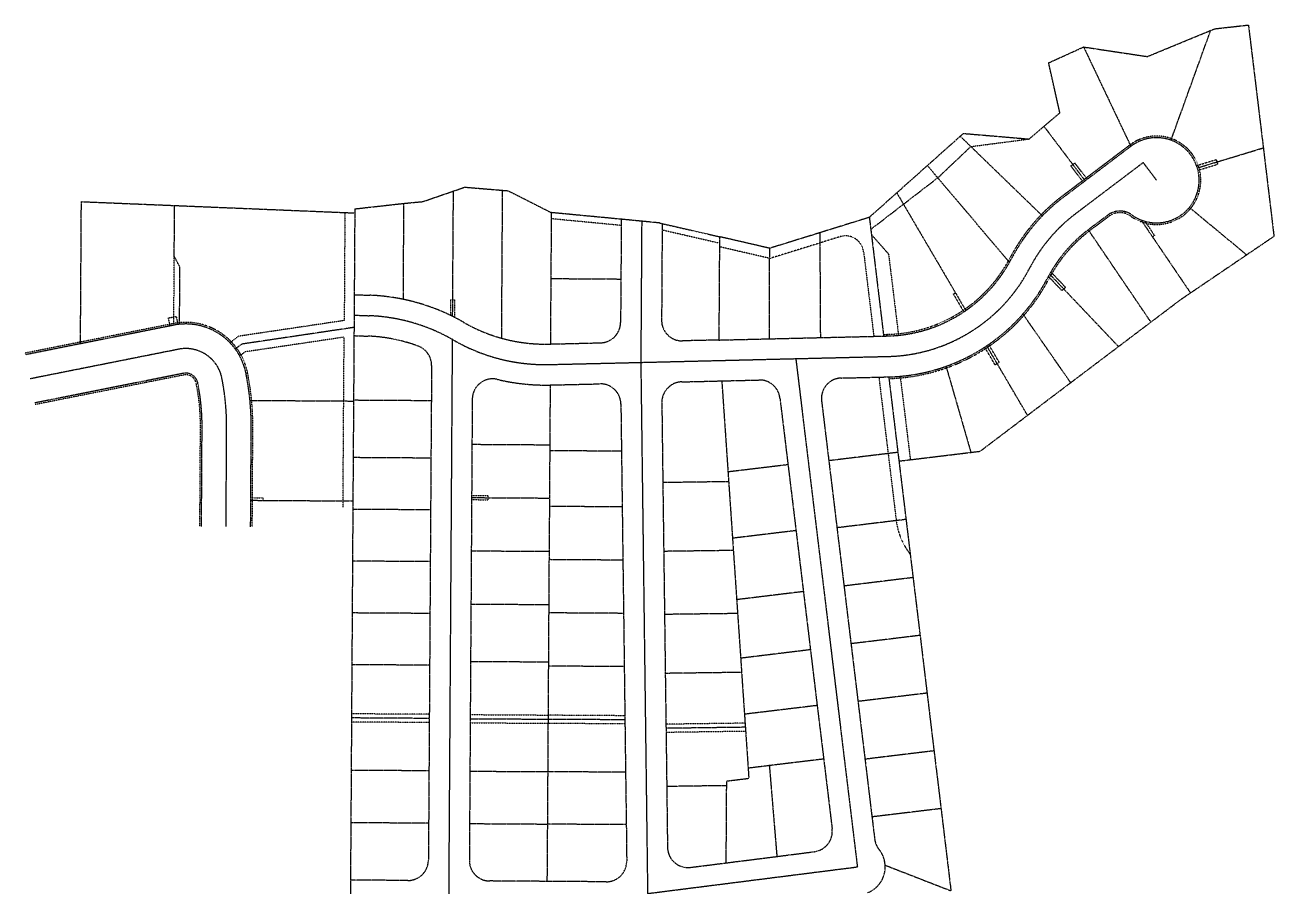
# Model space of a CAD drawing. Header units: feet. Extents: x 6353925 to 6355450, y 1930169 to 1931773.
# Drawn here: x 6353925 to 6355450, y 1930722 to 1931773 of the extents above; entities that cross this region are included whole.
import ezdxf

# ---------------------------------------------------------------- set-up
doc = ezdxf.new("R2010")
doc.units = ezdxf.units.FT
doc.header["$MEASUREMENT"] = 0
for name, pattern in [('CENTER2', [1.125, 0.75, -0.125, 0.125, -0.125]), ('HIDDEN2', [0.1875, 0.125, -0.0625]), ('PHANTOM2', [1.25, 0.625, -0.125, 0.125, -0.125, 0.125, -0.125])]:
    doc.linetypes.add(name, pattern=pattern)
for name, color, linetype in [('EX-BDY-approx', 1, 'PHANTOM2'), ('EX-CL', 2, 'CENTER2'), ('EX-EASMENT-ALL PURPOSES 1991-128340', 2, 'HIDDEN2'), ('EX-ESMT-DRAINAGE 104M34', 2, 'HIDDEN2'), ('EX-ESMT-DRAINAGE 68M16-17', 2, 'HIDDEN2'), ('EX-ESMT-DRAINAGE 69M28-29', 2, 'HIDDEN2'), ('EX-ESMT-DRAINAGE 73M17-18', 2, 'HIDDEN2'), ('EX-ESMT-GENERAL 73M17-18', 2, 'HIDDEN2'), ('EX-ESMT-PUE 104M34', 2, 'HIDDEN2'), ('EX-ESMT-PUE-102M23', 2, 'HIDDEN2')]:
    doc.layers.add(name, color=color, linetype=linetype)

msp = doc.modelspace()

# ---------------------------------------------------------------- linework, layer by layer
at = {"layer": 'EX-BDY-approx'}
for p, q in [((6355295.8, 1931734.9), (6355377.9, 1931768.8)), ((6355377.9, 1931768.8), (6355419.2, 1931773.4)), ((6355419.2, 1931773.4), (6355437.4, 1931623.4)), ((6355324.7, 1931632.8), (6355373.1, 1931766.9)), ((6355175.2, 1931727.2), (6355217.9, 1931746.6)), ((6355217.9, 1931746.6), (6355295.8, 1931734.9)), ((6355217.9, 1931746.6), (6355275.6, 1931625.3)), ((6355188.9, 1931666.2), (6355175.2, 1931727.2)), ((6355151.2, 1931634.2), (6355188.9, 1931666.2)), ((6355169.5, 1931649.6), (6355219.8, 1931583.1)), ((6354956.2, 1931538.6), (6355071.1, 1931641)), ((6355067.2, 1931637.6), (6355167.6, 1931540.3)), ((6355071.1, 1931641), (6355151.2, 1931634.2)), ((6355275.6, 1931625.3), (6355219.8, 1931583.1)), ((6355356.8, 1931598.9), (6355437.4, 1931623.4)), ((6355437.4, 1931623.4), (6355450.4, 1931515.3)), ((6355027.1, 1931601.8), (6355127.3, 1931483.5)), ((6354410.9, 1931557.8), (6354462.2, 1931575.4)), ((6354447.9, 1931570.5), (6354446.9, 1931417.7)), ((6354462.2, 1931575.4), (6354507.9, 1931571.6)), ((6354507.9, 1931571.6), (6354506.8, 1931391)), ((6354507.9, 1931571.6), (6354515.1, 1931571)), ((6354515.1, 1931571), (6354567.8, 1931544.3)), ((6355219.8, 1931583.1), (6355193.5, 1931563.2)), ((6353992.8, 1931384.1), (6353993.9, 1931557.7)), ((6353993.9, 1931557.7), (6354327.7, 1931543.9)), ((6354327.8, 1931548.9), (6354387.8, 1931555.6)), ((6354387.1, 1931438.3), (6354387.8, 1931555.6)), ((6354387.8, 1931555.6), (6354410.9, 1931557.8)), ((6354989.7, 1931568.5), (6355074.1, 1931424.7)), ((6354107.3, 1931490.8), (6354107.7, 1931553)), ((6354327.8, 1931548.9), (6354326.3, 1931315.1)), ((6354567.8, 1931544.3), (6354567.2, 1931463.8)), ((6354653.3, 1931536.2), (6354567.8, 1931544.3)), ((6355247.2, 1931541.1), (6355223.6, 1931523.4)), ((6355347, 1931550.7), (6355417.1, 1931492.7)), ((6354653.3, 1931536.2), (6354652.8, 1931463.2)), ((6354699.8, 1931531.7), (6354653.3, 1931536.2)), ((6354699.8, 1931531.7), (6354703.2, 1931530.9)), ((6354703.2, 1931530.9), (6354702.5, 1931412.8)), ((6354703.2, 1931530.9), (6354773.2, 1931514.9)), ((6354956.2, 1931538.5), (6354895.7, 1931519.7)), ((6354956.2, 1931538.6), (6354973.7, 1931393.5)), ((6355287.9, 1931535.5), (6355348.5, 1931446.2)), ((6354773.2, 1931514.9), (6354772.4, 1931388.7)), ((6354834.5, 1931500.7), (6354773.2, 1931514.9)), ((6354895.7, 1931519.7), (6354834.5, 1931500.7)), ((6354895.7, 1931519.7), (6354896.4, 1931391.7)), ((6355300.1, 1931410.6), (6355223.6, 1931523.4)), ((6355450.4, 1931515.3), (6355334.6, 1931436.7)), ((6354834.4, 1931390.2), (6354834.5, 1931500.7)), ((6354114.2, 1931477.9), (6354107.3, 1931490.8)), ((6354113.8, 1931407.9), (6354114.2, 1931477.9)), ((6354567.2, 1931463.8), (6354566.7, 1931383.8)), ((6354567.2, 1931463.8), (6354652.8, 1931463.2)), ((6354652.8, 1931463.2), (6354652.4, 1931410.1)), ((6355260.5, 1931380.7), (6355176.4, 1931469.2)), ((6354327.1, 1931444.1), (6354346.3, 1931443.4)), ((6355300.1, 1931410.6), (6355334.6, 1931436.7)), ((6355202.1, 1931336.6), (6355143.8, 1931420.5)), ((6354106.8, 1931406.8), (6353925.4, 1931370.7)), ((6355260.5, 1931380.7), (6355300.1, 1931410.6)), ((6354326.8, 1931394.1), (6354344.2, 1931393.4)), ((6354772.4, 1931388.7), (6354728.1, 1931387.7)), ((6354772.4, 1931388.7), (6354834.4, 1931390.2)), ((6354834.4, 1931390.2), (6354896.4, 1931391.7)), ((6354896.4, 1931391.7), (6354973.7, 1931393.5)), ((6354973.7, 1931393.5), (6354978.6, 1931393.7)), ((6354565.2, 1931383.8), (6354628, 1931385.3)), ((6355149.4, 1931296.7), (6355099.6, 1931381.6)), ((6355202.1, 1931336.6), (6355260.5, 1931380.7)), ((6354421.6, 1931357.7), (6354421.3, 1931314.5)), ((6355049.9, 1931356.6), (6355080.2, 1931251.5)), ((6354922.1, 1931342.3), (6354979.8, 1931343.7)), ((6354979.9, 1931343.7), (6355001, 1931169.6)), ((6354566.4, 1931333.8), (6354565.9, 1931260.8)), ((6354566.4, 1931333.8), (6354567.2, 1931333.8)), ((6354567.2, 1931333.8), (6354627.2, 1931335.2)), ((6354727.2, 1931337.6), (6354776, 1931338.8)), ((6354776, 1931338.8), (6354821.6, 1931339.9)), ((6354776, 1931338.8), (6354783.6, 1931227.6)), ((6355149.4, 1931296.7), (6355202.1, 1931336.6)), ((6354199.8, 1931315), (6354201.8, 1931315)), ((6354201.8, 1931315), (6354326.3, 1931314.2)), ((6354326.3, 1931315.1), (6354325.8, 1931245.1)), ((6354421.3, 1931314.5), (6354326.3, 1931315.1)), ((6354421.3, 1931314.5), (6354420.8, 1931244.5)), ((6354471.3, 1931316.5), (6354470.9, 1931261.4)), ((6354652.8, 1931310.6), (6354653.5, 1931252.9)), ((6354702.8, 1931312.3), (6354704, 1931214.6)), ((6354847, 1931317.9), (6354856.9, 1931236.4)), ((6354897.9, 1931314.3), (6354962.7, 1930779.4)), ((6355091.6, 1931252.9), (6355149.4, 1931296.7)), ((6354140.6, 1931161), (6354141.3, 1931281.7)), ((6354200.8, 1931193), (6354201.3, 1931281.4)), ((6354470.9, 1931261.4), (6354470.5, 1931196.3)), ((6354470.9, 1931261.4), (6354565.9, 1931260.8)), ((6354565.9, 1931253.5), (6354565.5, 1931195.7)), ((6354565.9, 1931260.8), (6354565.9, 1931253.5)), ((6354653.5, 1931252.9), (6354565.9, 1931253.5)), ((6354653.5, 1931252.9), (6354654.4, 1931184.9)), ((6354991.1, 1931251.5), (6354906.7, 1931241.3)), ((6354992.4, 1931240.9), (6355091.6, 1931252.9)), ((6354325.8, 1931245.1), (6354325.4, 1931181.9)), ((6354420.8, 1931244.5), (6354325.8, 1931245.1)), ((6354420.8, 1931244.5), (6354420.4, 1931181.3)), ((6354856.9, 1931236.4), (6354783.6, 1931227.6)), ((6354856.9, 1931236.4), (6354866.7, 1931156)), ((6354783.6, 1931227.6), (6354784.4, 1931215.7)), ((6354784.4, 1931215.7), (6354704, 1931214.6)), ((6354704, 1931214.6), (6354705.1, 1931130.6)), ((6354784.4, 1931215.7), (6354789.1, 1931146.6)), ((6354200.6, 1931160.6), (6354200.8, 1931193)), ((6354200.8, 1931193), (6354325.5, 1931192.2)), ((6354470.5, 1931196.3), (6354470.1, 1931131.3)), ((6354470.5, 1931196.3), (6354565.5, 1931195.7)), ((6354565.5, 1931195.7), (6354565.5, 1931185.5)), ((6354325.4, 1931181.9), (6354325, 1931118.7)), ((6354420.4, 1931181.3), (6354325.4, 1931181.9)), ((6354420.4, 1931181.3), (6354420, 1931118.1)), ((6354565.5, 1931185.5), (6354565.1, 1931130.7)), ((6354654.4, 1931184.9), (6354565.5, 1931185.5)), ((6354654.4, 1931184.9), (6354655.2, 1931119.9)), ((6355001, 1931169.6), (6354916.6, 1931159.4)), ((6355001, 1931169.6), (6355009.6, 1931098.6)), ((6354866.7, 1931156), (6354789.1, 1931146.6)), ((6354789.1, 1931146.6), (6354790.1, 1931131.7)), ((6354866.7, 1931156), (6354875.7, 1931081.5)), ((6354470.1, 1931131.3), (6354469.7, 1931066.3)), ((6354470.1, 1931131.3), (6354565.1, 1931130.7)), ((6354565.1, 1931130.7), (6354565, 1931120.5)), ((6354790.1, 1931131.7), (6354705.1, 1931130.6)), ((6354705.1, 1931130.6), (6354706.1, 1931053.6)), ((6354790.1, 1931131.7), (6354794.2, 1931071.6)), ((6354325, 1931118.7), (6354324.6, 1931055.4)), ((6354420, 1931118.1), (6354325, 1931118.7)), ((6354420, 1931118.1), (6354419.6, 1931054.8)), ((6354565, 1931120.5), (6354564.7, 1931065.7)), ((6354655.2, 1931119.9), (6354565, 1931120.5)), ((6354655.2, 1931119.9), (6354656.1, 1931054.9)), ((6355009.6, 1931098.6), (6354925.2, 1931088.3)), ((6355009.6, 1931098.6), (6355018.2, 1931028)), ((6354875.7, 1931081.5), (6354794.2, 1931071.6)), ((6354875.7, 1931081.5), (6354884.3, 1931010.5)), ((6354469.7, 1931066.3), (6354469.2, 1930996.3)), ((6354469.7, 1931066.3), (6354564.7, 1931065.7)), ((6354794.2, 1931071.6), (6354795.3, 1931054.7)), ((6354324.6, 1931055.4), (6354324.2, 1930992.2)), ((6354419.6, 1931054.8), (6354324.6, 1931055.4)), ((6354419.6, 1931054.8), (6354419.2, 1930991.6)), ((6354564.6, 1931055.5), (6354564.2, 1930995.7)), ((6354564.7, 1931065.7), (6354564.6, 1931055.5)), ((6354656.1, 1931054.9), (6354564.6, 1931055.5)), ((6354656.1, 1931054.9), (6354656.9, 1930989.9)), ((6354795.3, 1931054.7), (6354706.1, 1931053.6)), ((6354706.1, 1931053.6), (6354707, 1930981.6)), ((6354795.3, 1931054.7), (6354799.1, 1931000.1)), ((6355018.2, 1931028), (6354933.8, 1931017.8)), ((6355018.2, 1931028), (6355026.7, 1930957.5)), ((6354884.3, 1931010.5), (6354799.1, 1931000.1)), ((6354884.3, 1931010.5), (6354892.5, 1930942.4)), ((6354324.2, 1930992.2), (6354323.8, 1930927.2)), ((6354419.2, 1930991.6), (6354324.2, 1930992.2)), ((6354419.2, 1930991.6), (6354418.8, 1930926.6)), ((6354469.2, 1930996.3), (6354468.8, 1930926.3)), ((6354469.2, 1930996.3), (6354564.2, 1930995.7)), ((6354564.2, 1930990.5), (6354563.8, 1930925.7)), ((6354564.2, 1930995.7), (6354564.2, 1930990.5)), ((6354656.9, 1930989.9), (6354564.2, 1930990.5)), ((6354656.9, 1930989.9), (6354657.7, 1930924.9)), ((6354799.1, 1931000.1), (6354800.2, 1930982.8)), ((6354800.2, 1930982.8), (6354707, 1930981.6)), ((6354707, 1930981.6), (6354707.9, 1930914.5)), ((6354800.2, 1930982.8), (6354803.7, 1930931.7)), ((6355026.7, 1930957.5), (6354942.3, 1930947.3)), ((6355026.7, 1930957.5), (6355035.2, 1930887)), ((6354892.5, 1930942.4), (6354803.7, 1930931.7)), ((6354803.7, 1930931.7), (6354804.8, 1930915.8)), ((6354892.5, 1930942.4), (6354900.5, 1930877)), ((6354323.8, 1930927.2), (6354323.4, 1930863.2)), ((6354418.8, 1930926.6), (6354323.8, 1930927.2)), ((6354418.8, 1930926.6), (6354418.4, 1930862.6)), ((6354468.8, 1930926.3), (6354468.4, 1930862.2)), ((6354468.8, 1930926.3), (6354563.8, 1930925.7)), ((6354563.8, 1930925.7), (6354563.4, 1930861.5)), ((6354657.7, 1930924.9), (6354563.8, 1930925.5)), ((6354657.7, 1930924.9), (6354658.5, 1930860.9)), ((6354804.8, 1930915.8), (6354707.9, 1930914.5)), ((6354707.9, 1930914.5), (6354708.8, 1930843.5)), ((6354804.8, 1930915.8), (6354808.2, 1930865.8)), ((6355035.2, 1930887), (6354950.9, 1930876.8)), ((6355035.2, 1930887), (6355043.8, 1930816.5)), ((6354834.1, 1930869), (6354808.2, 1930865.8)), ((6354900.5, 1930877), (6354834.1, 1930869)), ((6354834.1, 1930869), (6354843.3, 1930758)), ((6354900.5, 1930877), (6354910.8, 1930791.7)), ((6354323.4, 1930863.2), (6354323, 1930799.2)), ((6354418.4, 1930862.6), (6354323.4, 1930863.2)), ((6354418.4, 1930862.6), (6354418, 1930798.6)), ((6354468.4, 1930862.2), (6354468, 1930798.2)), ((6354468.4, 1930862.2), (6354563.4, 1930861.6)), ((6354563.4, 1930861.5), (6354563, 1930797.6)), ((6354658.5, 1930860.9), (6354563.4, 1930861.5)), ((6354658.5, 1930860.9), (6354659.4, 1930796.9)), ((6354782, 1930850.2), (6354809, 1930853.5)), ((6354808.2, 1930865.8), (6354809, 1930853.5)), ((6354782, 1930844.5), (6354708.8, 1930843.5)), ((6354708.8, 1930843.5), (6354709.7, 1930769.1)), ((6354781.4, 1930750.2), (6354782, 1930844.5)), ((6354782, 1930844.5), (6354782, 1930850.2)), ((6355043.8, 1930816.5), (6354959.4, 1930806.3)), ((6355043.8, 1930816.5), (6355055.9, 1930716.1)), ((6354323, 1930799.2), (6354322.5, 1930729.2)), ((6354418, 1930798.6), (6354323, 1930799.2)), ((6354418, 1930798.6), (6354417.7, 1930753.6)), ((6354468, 1930798.2), (6354467.7, 1930753.2)), ((6354468, 1930798.2), (6354563, 1930797.6)), ((6354563, 1930797.6), (6354562.5, 1930727.6)), ((6354659.4, 1930796.9), (6354563, 1930797.5)), ((6354659.4, 1930796.9), (6354659.9, 1930752.7)), ((6354843.3, 1930758), (6354889.1, 1930763.9)), ((6354737.9, 1930744.7), (6354781.4, 1930750.2)), ((6354781.4, 1930750.2), (6354843.3, 1930758)), ((6354975.5, 1930747.4), (6355055.9, 1930716.1)), ((6354322.5, 1930729.2), (6354322.4, 1930704.2)), ((6354392.5, 1930728.7), (6354322.5, 1930729.2)), ((6354562.5, 1930727.6), (6354492.5, 1930728.1)), ((6354634.8, 1930727.1), (6354562.5, 1930727.6))]:
    msp.add_line(p, q, dxfattribs=at)
msp.add_lwpolyline([(6354326.9, 1931404.1), (6354189.8, 1931383.7), (6354181.8, 1931377.8)], dxfattribs=at)
msp.add_lwpolyline([(6354141.3, 1931281.7, 0.050779), (6354136.1, 1931336.2, 0.414214), (6354118.5, 1931348), (6353937.1, 1931311.9)], format="xyb", dxfattribs=at)
for centre, radius, start, end in [((6355307, 1931583.8), 52, 70.1286, 127.0811), ((6355307, 1931583.8), 52, 16.8739, 70.1286), ((6355307, 1931583.8), 52, 320.3705, 16.8739), ((6355329.1, 1931383.7), 225, 127.0757, 135.8886), ((6355329.1, 1931383.7), 225, 135.8886, 152.473), ((6355262.2, 1931521.2), 25, 54.4553, 127.0757), ((6355307, 1931583.8), 52, 234.4553, 248.4282), ((6355307, 1931583.8), 52, 248.4282, 320.3705), ((6355329.1, 1931383.7), 175, 127.0757, 150.7826), ((6354974.4, 1931568.6), 175, 304.7089, 330.9167), ((6354974.4, 1931568.6), 175, 330.9167, 332.473), ((6354974.4, 1931568.6), 225, 318.8465, 332.473), ((6355329.1, 1931383.7), 175, 150.7826, 152.473), ((6354336.2, 1931193.6), 250, 78.2496, 87.6868), ((6354336.2, 1931193.6), 250, 63.6968, 78.2496), ((6354336.2, 1931193.6), 250, 60.1062, 63.6968), ((6354974.4, 1931568.6), 175, 271.3701, 304.7089), ((6354974.4, 1931568.6), 225, 303.8073, 318.8465), ((6354121.4, 1931333.3), 75, 36.4203, 101.2615), ((6354560.4, 1931583.7), 200, 240.1062, 254.4346), ((6354627.4, 1931410.3), 25, 271.3701, 359.6337), ((6354727.5, 1931412.7), 25, 179.6337, 271.3701), ((6354336.2, 1931193.6), 200, 69.8106, 87.6868), ((6354560.4, 1931583.7), 200, 254.4346, 271.3701), ((6354121.4, 1931333.3), 75, 11.2615, 36.4203), ((6354396.6, 1931357.8), 25, 359.6337, 69.8106), ((6354974.4, 1931568.6), 225, 289.6001, 303.8073), ((6354974.4, 1931568.6), 225, 271.3701, 289.6001), ((6353871.3, 1931283.5), 330, 5.4898, 11.2615), ((6354496.3, 1931316.3), 25, 76.5115, 179.6337), ((6354560.4, 1931583.7), 250, 256.5115, 271.3701), ((6354922.7, 1931317.3), 25, 91.3701, 186.9084), ((6354627.8, 1931310.2), 25, 0.7336, 91.3701), ((6354727.8, 1931312.6), 25, 91.3701, 180.7336), ((6354822.2, 1931314.9), 25, 6.9084, 91.3701), ((6353871.3, 1931283.5), 330, 359.6337, 5.4898), ((6354886, 1930788.7), 25, 277.2347, 6.9084), ((6354987.5, 1930782.4), 25, 186.9084, 218.9722), ((6354734.7, 1930769.5), 25, 180.7336, 277.2347), ((6354941.6, 1930745.3), 34, 3.45, 38.9722), ((6354392.7, 1930753.7), 25, 269.6203, 359.6337), ((6354492.7, 1930753.1), 25, 179.6337, 269.6203), ((6354634.9, 1930752.1), 25, 269.6203, 0.7336), ((6354941.6, 1930745.3), 34, 291.2833, 3.45)]:
    msp.add_arc(centre, radius, start, end, dxfattribs=at)
at = {"layer": 'EX-CL'}
for p, q in [((6355290.7, 1931605.4), (6355208.5, 1931543.3)), ((6355307, 1931583.8), (6355290.7, 1931605.4)), ((6354678.2, 1931533.8), (6354677.1, 1931361.4)), ((6354327, 1931419.1), (6354345.2, 1931418.4)), ((6354446.8, 1931389.5), (6354442.4, 1930703.4)), ((6354112.6, 1931377.4), (6353931.3, 1931341.3)), ((6354565.8, 1931358.8), (6354566.6, 1931358.8)), ((6354566.6, 1931358.8), (6354677.1, 1931361.4)), ((6354677.1, 1931361.4), (6354866.4, 1931366)), ((6354677.1, 1931361.4), (6354685.4, 1930712.8)), ((6354866.4, 1931366), (6354979.2, 1931368.7)), ((6354866.4, 1931366), (6354941.6, 1930745.3)), ((6354170.6, 1931160.8), (6354171.3, 1931281.6)), ((6354685.4, 1930712.8), (6354941.6, 1930745.3))]:
    msp.add_line(p, q, dxfattribs=at)
for centre, radius, start, end in [((6355329.1, 1931383.7), 200, 127.0757, 152.473), ((6354974.4, 1931568.6), 200, 271.3701, 332.473), ((6354336.2, 1931193.6), 225, 60.1062, 87.6868), ((6354560.4, 1931583.7), 225, 240.1062, 271.3701), ((6354121.4, 1931333.3), 45, 11.2615, 101.2615), ((6353871.3, 1931283.5), 300, 359.6337, 11.2615)]:
    msp.add_arc(centre, radius, start, end, dxfattribs=at)
at = {"layer": 'EX-EASMENT-ALL PURPOSES 1991-128340'}
msp.add_line((6354106.8, 1931406.8), (6354107.3, 1931490.8), dxfattribs=at)
at = {"layer": 'EX-ESMT-DRAINAGE 104M34'}
for p, q in [((6355080.2, 1931625), (6355151.2, 1931634.2)), ((6355080.2, 1931625), (6355039.8, 1931586.7)), ((6355039.8, 1931586.7), (6354958, 1931523.7)), ((6354958.7, 1931517.5), (6354979.7, 1931493.7)), ((6354979.7, 1931493.7), (6354991.8, 1931394.5)), ((6354993.9, 1931344.4), (6355006.3, 1931242.6))]:
    msp.add_line(p, q, dxfattribs=at)
at = {"layer": 'EX-ESMT-DRAINAGE 68M16-17'}
for p, q in [((6354653.2, 1931528.6), (6354567.7, 1931536.8)), ((6354703.2, 1931523.3), (6354773.1, 1931507.2)), ((6354657.8, 1930929.9), (6354563.8, 1930930.5)), ((6354657.7, 1930919.9), (6354563.8, 1930920.5)), ((6354804.5, 1930920.8), (6354707.8, 1930919.5)), ((6354805.1, 1930910.8), (6354707.9, 1930909.5))]:
    msp.add_line(p, q, dxfattribs=at)
at = {"layer": 'EX-ESMT-DRAINAGE 69M28-29'}
for p, q in [((6354920.8, 1931515), (6354895.8, 1931507.2)), ((6354834.5, 1931488.4), (6354773.1, 1931502.6)), ((6354895.8, 1931507.2), (6354834.5, 1931488.2)), ((6354949.2, 1931496.6), (6354961.7, 1931393.2)), ((6354968, 1931342.2), (6354989.1, 1931168.1))]:
    msp.add_line(p, q, dxfattribs=at)
for centre, radius, start, end in [((6354927.3, 1931493.9), 22, 6.9084, 107.2422), ((6355071, 1931178.1), 82.5, 186.9084, 218.2067)]:
    msp.add_arc(centre, radius, start, end, dxfattribs=at)
at = {"layer": 'EX-ESMT-DRAINAGE 73M17-18'}
for p, q in [((6354418.8, 1930931.6), (6354323.8, 1930932.2)), ((6354468.8, 1930931.3), (6354563.8, 1930930.7)), ((6354418.8, 1930921.6), (6354323.8, 1930922.2)), ((6354468.8, 1930921.3), (6354563.8, 1930920.7))]:
    msp.add_line(p, q, dxfattribs=at)
at = {"layer": 'EX-ESMT-GENERAL 73M17-18'}
for p, q in [((6354444.6, 1931437.7), (6354444.5, 1931418.9)), ((6354444.6, 1931437.7), (6354449.6, 1931437.7)), ((6354449.6, 1931437.7), (6354449.4, 1931416.4)), ((6354470.5, 1931198.8), (6354490.5, 1931198.7)), ((6354470.5, 1931193.8), (6354490.5, 1931193.7)), ((6354490.5, 1931193.7), (6354490.5, 1931198.7))]:
    msp.add_line(p, q, dxfattribs=at)
at = {"layer": 'EX-ESMT-PUE 104M34'}
for p, q in [((6355274.4, 1931626.9), (6355218.6, 1931584.7)), ((6355202.3, 1931601.3), (6355207.1, 1931604.9)), ((6355202.3, 1931601.3), (6355217.4, 1931581.3)), ((6355207.1, 1931604.9), (6355222.2, 1931585)), ((6355355.9, 1931601.8), (6355379.8, 1931609.1)), ((6355357.6, 1931596.1), (6355381.5, 1931603.3)), ((6355379.8, 1931609.1), (6355381.5, 1931603.3)), ((6355218.6, 1931584.7), (6355192.3, 1931564.8)), ((6355248.4, 1931539.5), (6355224.8, 1931521.8)), ((6355292.6, 1931533.9), (6355304.4, 1931516.5)), ((6355301.9, 1931514.8), (6355304.4, 1931516.5)), ((6355191.4, 1931449), (6355174.9, 1931466.4)), ((6355195.8, 1931453.1), (6355177.9, 1931471.9)), ((6355191.4, 1931449), (6355195.8, 1931453.1)), ((6355058.8, 1931444.8), (6355061.4, 1931446.3)), ((6355058.8, 1931444.8), (6355071.6, 1931423.1)), ((6354973.5, 1931395.5), (6354978.5, 1931395.7)), ((6355109.7, 1931358.6), (6355097.1, 1931380)), ((6355114.8, 1931361.6), (6355102.1, 1931383.3)), ((6355109.7, 1931358.6), (6355114.8, 1931361.6))]:
    msp.add_line(p, q, dxfattribs=at)
for centre, radius, start, end in [((6355307, 1931583.8), 54, 70.1286, 127.0811), ((6355307, 1931583.8), 54, 16.8739, 70.1286), ((6355307, 1931583.8), 54, 320.3705, 16.8739), ((6355329.1, 1931383.7), 227, 127.0757, 135.8886), ((6355329.1, 1931383.7), 227, 135.8886, 152.473), ((6355262.2, 1931521.2), 23, 54.4553, 127.0757), ((6355307, 1931583.8), 54, 234.4553, 248.4282), ((6355307, 1931583.8), 54, 248.4282, 320.3705), ((6355329.1, 1931383.7), 173, 127.0757, 150.9883), ((6354974.4, 1931568.6), 173, 304.7089, 330.9167), ((6354974.4, 1931568.6), 173, 330.9167, 332.473), ((6354974.4, 1931568.6), 227, 318.7199, 332.473), ((6355329.1, 1931383.7), 173, 150.9883, 152.473), ((6354974.4, 1931568.6), 173, 271.3701, 304.7089), ((6354974.4, 1931568.6), 227, 303.7773, 318.7199), ((6354974.4, 1931568.6), 227, 289.5691, 303.7773), ((6354974.4, 1931568.6), 227, 271.4517, 289.5691)]:
    msp.add_arc(centre, radius, start, end, dxfattribs=at)
at = {"layer": 'EX-ESMT-PUE-102M23'}
for p, q in [((6354099.9, 1931415.7), (6354109.8, 1931417.4)), ((6354109.8, 1931417.4), (6354111.7, 1931407.6)), ((6354106.4, 1931408.8), (6353925, 1931372.7)), ((6354099.9, 1931415.7), (6354101.9, 1931405.9)), ((6354138.6, 1931161), (6354139.3, 1931281.8)), ((6354202.8, 1931193), (6354203.3, 1931281.4)), ((6354200.8, 1931196), (6354215.8, 1931195.9)), ((6354202.6, 1931160.6), (6354202.8, 1931193)), ((6354215.8, 1931192.9), (6354215.8, 1931195.9))]:
    msp.add_line(p, q, dxfattribs=at)
for points in [[(6354315.7, 1931544.4), (6354314.9, 1931412.5), (6354185.9, 1931393.3), (6354175.3, 1931385.4)], [(6354313.4, 1931184.2), (6354314.8, 1931392.2), (6354193.8, 1931374.2), (6354187.2, 1931369.4)]]:
    msp.add_lwpolyline(points, dxfattribs=at)
msp.add_lwpolyline([(6354139.3, 1931281.8, 0.050779), (6354134.2, 1931335.8, 0.414214), (6354118.9, 1931346), (6353937.5, 1931309.9)], format="xyb", dxfattribs=at)
for centre, radius, start, end in [((6354121.4, 1931333.3), 77, 36.4203, 101.2615), ((6354121.4, 1931333.3), 77, 11.2615, 36.4203), ((6353871.3, 1931283.5), 332, 359.6337, 11.2615)]:
    msp.add_arc(centre, radius, start, end, dxfattribs=at)

doc.saveas('drawing.dxf')
